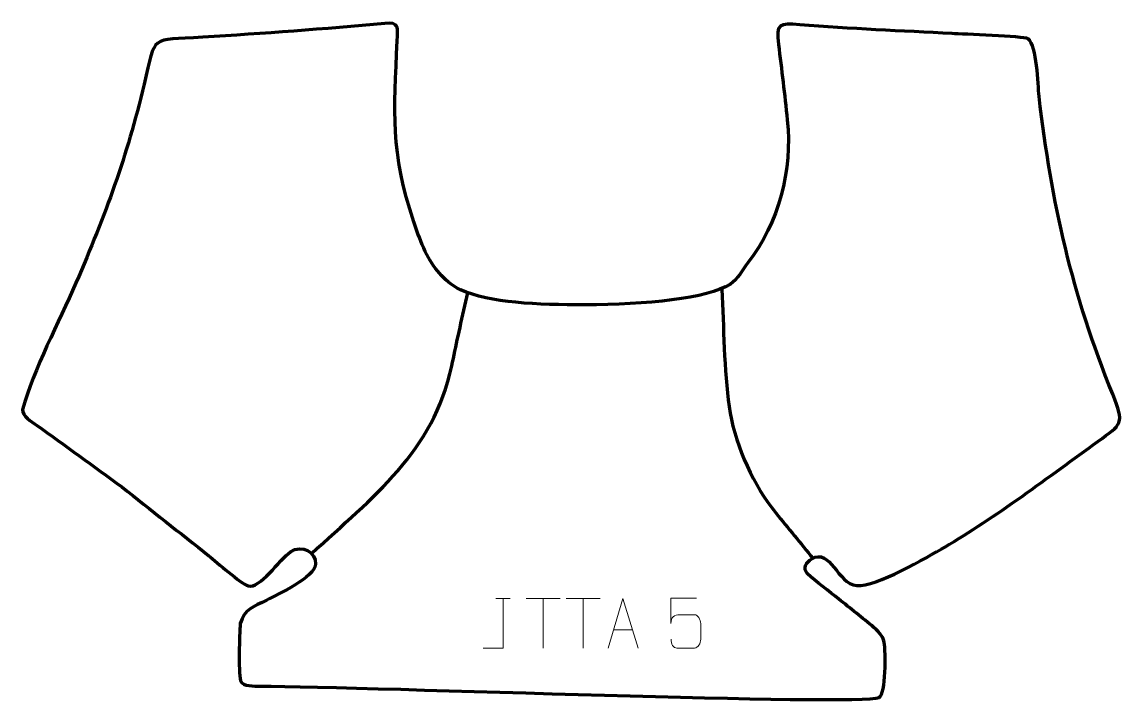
# Model space of a CAD drawing. Header units: millimetres. Extents: x -470 to 82, y 315 to 657.
import ezdxf

# ---------------------------------------------------------------- set-up
doc = ezdxf.new("R2010")
doc.units = ezdxf.units.MM
doc.header["$MEASUREMENT"] = 0
doc.layers.add('layer 1', color=7, linetype='Continuous')
doc.layers.add('layer 2', color=7, linetype='Continuous')

msp = doc.modelspace()

# ---------------------------------------------------------------- linework, layer by layer
at = {"layer": 'layer 1', "color": 142, "lineweight": 158}
for points in [[(-324.9941, 391.648), (-294.4769, 419.8627), (-264.0832, 442.4632), (-254.8701, 485.485), (-254.8701, 485.485), (-253.8043, 490.4618), (-252.829, 495.4533), (-251.7527, 500.4303), (-251.7527, 500.4303), (-250.4397, 506.2094), (-249.1265, 511.9885), (-247.8135, 517.7676), (-247.8135, 517.7676), (-247.8135, 517.7676), (-246.8287, 522.1019), (-246.8287, 522.1019)], [(-119.8668, 523.755), (-118.7972, 505.077), (-118.799, 483.3486), (-116.2184, 465.1242), (-116.2184, 465.1242), (-113.8363, 448.3019), (-105.4409, 428.2864), (-95.0495, 414.8424), (-95.0495, 414.8424), (-89.0489, 407.079), (-82.5796, 399.6577), (-76.4688, 391.9661), (-76.4688, 391.9661), (-75.8163, 391.1339), (-75.1635, 390.3018), (-74.5107, 389.4698)]]:
    msp.add_open_spline(points, degree=3, knots=[0, 0, 0, 0, 0.2, 0.2, 0.2, 0.2, 0.4, 0.4, 0.4, 0.4, 0.6, 0.6, 0.6, 0.6, 1, 1, 1, 1], dxfattribs=at)
at = {"layer": 'layer 1', "color": 250, "lineweight": 9}
for points, knots in [([(-239.2284, 344.2695), (-239.2284, 344.2695), (-229.2064, 344.2695), (-229.2064, 344.2695), (-229.2064, 344.2695), (-229.2064, 344.2695), (-229.2064, 369.2231), (-229.2064, 369.2231)], [0, 0, 0, 0, 0.33333333, 0.33333333, 0.33333333, 0.33333333, 1, 1, 1, 1]), ([(-176.6768, 344.2696), (-176.6768, 344.2696), (-169.3058, 369.2231), (-169.3058, 369.2231), (-169.3058, 369.2231), (-169.3058, 369.2231), (-161.7359, 344.2696), (-161.7359, 344.2696)], [0, 0, 0, 0, 0.33333333, 0.33333333, 0.33333333, 0.33333333, 1, 1, 1, 1]), ([(-132.438, 369.2678), (-132.438, 369.2678), (-145.2897, 369.2678), (-145.2897, 369.2678), (-145.2897, 369.2678), (-145.2894, 365.0372), (-145.2894, 360.8063), (-145.2897, 356.5751), (-145.2897, 356.5751), (-145.29, 359.8852), (-143.659, 360.957), (-140.847, 361.0175), (-140.847, 361.0175), (-138.4074, 361.0178), (-135.9679, 361.0178), (-133.5287, 361.0175), (-133.5287, 361.0175), (-131.8789, 361.0243), (-130.404, 358.6438), (-130.3755, 356.5751), (-130.3755, 356.5751), (-130.3758, 353.9878), (-130.3758, 351.4002), (-130.3755, 348.8125), (-130.3755, 348.8125), (-130.3293, 346.8531), (-131.8287, 344.4168), (-133.4546, 344.3583), (-133.4546, 344.3583), (-135.4111, 344.3586), (-140.3061, 344.3586), (-142.2631, 344.3583), (-142.2631, 344.3583), (-144.1086, 344.3495), (-145.2157, 346.3143), (-145.2365, 348.8654)], [0, 0, 0, 0, 0.1, 0.1, 0.1, 0.1, 0.2, 0.2, 0.2, 0.2, 0.3, 0.3, 0.3, 0.3, 0.4, 0.4, 0.4, 0.4, 0.5, 0.5, 0.5, 0.5, 0.6, 0.6, 0.6, 0.6, 0.7, 0.7, 0.7, 0.7, 0.8, 0.8, 0.8, 0.8, 1, 1, 1, 1])]:
    msp.add_open_spline(points, degree=3, knots=knots, dxfattribs=at)
for points in [[(-232.7905, 369.2231), (-232.7905, 369.2231), (-225.6223, 369.2231), (-225.6223, 369.2231)], [(-217.7, 369.1996), (-217.7, 369.1996), (-200.7128, 369.1996), (-200.7128, 369.1996)], [(-209.2062, 344.2696), (-209.2062, 344.2696), (-209.2062, 369.2231), (-209.2062, 369.2231)], [(-197.7, 369.1996), (-197.7, 369.1996), (-180.7128, 369.1996), (-180.7128, 369.1996)], [(-189.2062, 344.2696), (-189.2062, 344.2696), (-189.2062, 369.2231), (-189.2062, 369.2231)], [(-173.9542, 353.519), (-173.9542, 353.519), (-164.4585, 353.519), (-164.4585, 353.519)]]:
    msp.add_open_spline(points, degree=3, dxfattribs=at)
at = {"layer": 'layer 2', "color": 242, "lineweight": 158}
msp.add_open_spline([(-376.3083, 390.4812), (-390.8254, 401.9822), (-405.3525, 413.4706), (-419.8741, 424.9659), (-419.8741, 424.9659), (-434.0846, 435.3377), (-448.2008, 445.7087), (-462.5601, 455.8791), (-462.5601, 455.8791), (-464.9111, 457.5443), (-469.7736, 460.4139), (-469.4894, 463.706), (-469.4894, 463.706), (-463.9268, 484.0873), (-451.4567, 507.1634), (-442.8582, 527.0172), (-442.8582, 527.0172), (-427.808, 561.82), (-417.5651, 589.465), (-408.7302, 626.5122), (-408.7302, 626.5122), (-402.7416, 651.6241), (-406.1694, 648.2122), (-379.4452, 649.8968), (-379.4452, 649.8968), (-349.0223, 651.8145), (-318.6541, 653.9976), (-288.3007, 656.8289), (-288.3007, 656.8289), (-281.152, 657.4987), (-281.8257, 654.9768), (-282.1423, 648.1589), (-282.1423, 648.1589), (-283.8526, 612.1748), (-285.5623, 592.7934), (-273.8918, 557.6321), (-273.8918, 557.6321), (-270.136, 546.3163), (-266.5779, 538.0011), (-261.0248, 531.8781), (-261.0248, 531.8781), (-258.4485, 529.0373), (-255.1564, 525.6602), (-250.506, 523.5731), (-250.506, 523.5731), (-235.7996, 516.973), (-212.0465, 515.974), (-188.2627, 516.0249), (-188.2627, 516.0249), (-157.7242, 516.0903), (-127.1345, 519.0456), (-115.5787, 526.3886), (-115.5787, 526.3886), (-111.8976, 528.7278), (-109.611, 533.5486), (-106.8649, 537.0662), (-106.8649, 537.0662), (-91.1748, 557.1639), (-84.5466, 583.3144), (-87.1116, 608.5702), (-87.1116, 608.5702), (-88.4134, 621.2857), (-89.9045, 633.6631), (-91.5593, 646.3318), (-91.5593, 646.3318), (-92.9287, 656.8162), (-90.9981, 656.9699), (-80.8098, 656.1392), (-80.8098, 656.1392), (-55.8133, 654.101), (-29.7972, 653.1103), (-4.6642, 651.7082), (-4.6642, 651.7082), (0.6423, 651.4143), (30.6152, 650.4823), (33.3465, 649.1296), (33.3465, 649.1296), (37.8938, 645.4144), (38.1516, 626.7419), (38.8259, 620.2234), (38.8259, 620.2234), (45.0046, 567.0687), (55.4176, 521.1276), (75.6038, 471.4252), (75.6038, 471.4252), (81.742, 456.3118), (80.3358, 456.5249), (68.1297, 447.6695), (68.1297, 447.6695), (44.2431, 430.3399), (16.5586, 409.4594), (-8.3678, 394.9066), (-8.3678, 394.9066), (-17.2284, 389.6664), (-42.9859, 374.7076), (-52.322, 375.589), (-52.322, 375.589), (-62.2739, 376.5286), (-65.3666, 394.6617), (-74.897, 388.9781), (-74.897, 388.9781), (-77.565, 387.3869), (-79.6561, 384.0786), (-76.9478, 381.4729), (-76.9478, 381.4729), (-73.0748, 377.7466), (-65.8072, 372.4586), (-61.3844, 368.9041), (-61.3844, 368.9041), (-55.5184, 364.1899), (-49.5771, 359.4851), (-43.7751, 354.6976), (-43.7751, 354.6976), (-40.3938, 351.7475), (-39.0911, 349.6128), (-38.6292, 347.1057), (-38.6292, 347.1057), (-37.7969, 342.5887), (-37.6622, 321.2763), (-41.2317, 319.6223), (-41.2317, 319.6223), (-50.3113, 315.4151), (-295.1737, 325.0189), (-351.0023, 325.3626), (-351.0023, 325.3626), (-353.6649, 325.3789), (-359.3169, 325.0044), (-360.4978, 328.041), (-360.4978, 328.041), (-361.7096, 333.5772), (-361.0833, 350.3505), (-360.6259, 356.576), (-360.6259, 356.576), (-358.7473, 363.9482), (-353.9244, 364.9586), (-347.4323, 368.3151), (-347.4323, 368.3151), (-341.9652, 371.1416), (-323.2292, 379.8491), (-322.9886, 386.4656), (-322.9886, 386.4656), (-322.777, 392.2858), (-329.6938, 396.4413), (-335.4988, 392.47), (-335.4988, 392.47), (-340.938, 388.7489), (-351.0959, 373.5353), (-356.7139, 375.4602), (-356.7139, 375.4602), (-360.511, 376.7612), (-372.4838, 387.3224), (-376.3083, 390.4812)], degree=3, knots=[0, 0, 0, 0, 0.02564103, 0.02564103, 0.02564103, 0.02564103, 0.05128205, 0.05128205, 0.05128205, 0.05128205, 0.07692308, 0.07692308, 0.07692308, 0.07692308, 0.1025641, 0.1025641, 0.1025641, 0.1025641, 0.12820513, 0.12820513, 0.12820513, 0.12820513, 0.15384615, 0.15384615, 0.15384615, 0.15384615, 0.17948718, 0.17948718, 0.17948718, 0.17948718, 0.20512821, 0.20512821, 0.20512821, 0.20512821, 0.23076923, 0.23076923, 0.23076923, 0.23076923, 0.25641026, 0.25641026, 0.25641026, 0.25641026, 0.28205128, 0.28205128, 0.28205128, 0.28205128, 0.30769231, 0.30769231, 0.30769231, 0.30769231, 0.33333333, 0.33333333, 0.33333333, 0.33333333, 0.35897436, 0.35897436, 0.35897436, 0.35897436, 0.38461538, 0.38461538, 0.38461538, 0.38461538, 0.41025641, 0.41025641, 0.41025641, 0.41025641, 0.43589744, 0.43589744, 0.43589744, 0.43589744, 0.46153846, 0.46153846, 0.46153846, 0.46153846, 0.48717949, 0.48717949, 0.48717949, 0.48717949, 0.51282051, 0.51282051, 0.51282051, 0.51282051, 0.53846154, 0.53846154, 0.53846154, 0.53846154, 0.56410256, 0.56410256, 0.56410256, 0.56410256, 0.58974359, 0.58974359, 0.58974359, 0.58974359, 0.61538462, 0.61538462, 0.61538462, 0.61538462, 0.64102564, 0.64102564, 0.64102564, 0.64102564, 0.66666667, 0.66666667, 0.66666667, 0.66666667, 0.69230769, 0.69230769, 0.69230769, 0.69230769, 0.71794872, 0.71794872, 0.71794872, 0.71794872, 0.74358974, 0.74358974, 0.74358974, 0.74358974, 0.76923077, 0.76923077, 0.76923077, 0.76923077, 0.79487179, 0.79487179, 0.79487179, 0.79487179, 0.82051282, 0.82051282, 0.82051282, 0.82051282, 0.84615385, 0.84615385, 0.84615385, 0.84615385, 0.87179487, 0.87179487, 0.87179487, 0.87179487, 0.8974359, 0.8974359, 0.8974359, 0.8974359, 0.92307692, 0.92307692, 0.92307692, 0.92307692, 0.94871795, 0.94871795, 0.94871795, 0.94871795, 1, 1, 1, 1], dxfattribs=at)

doc.saveas('drawing.dxf')
